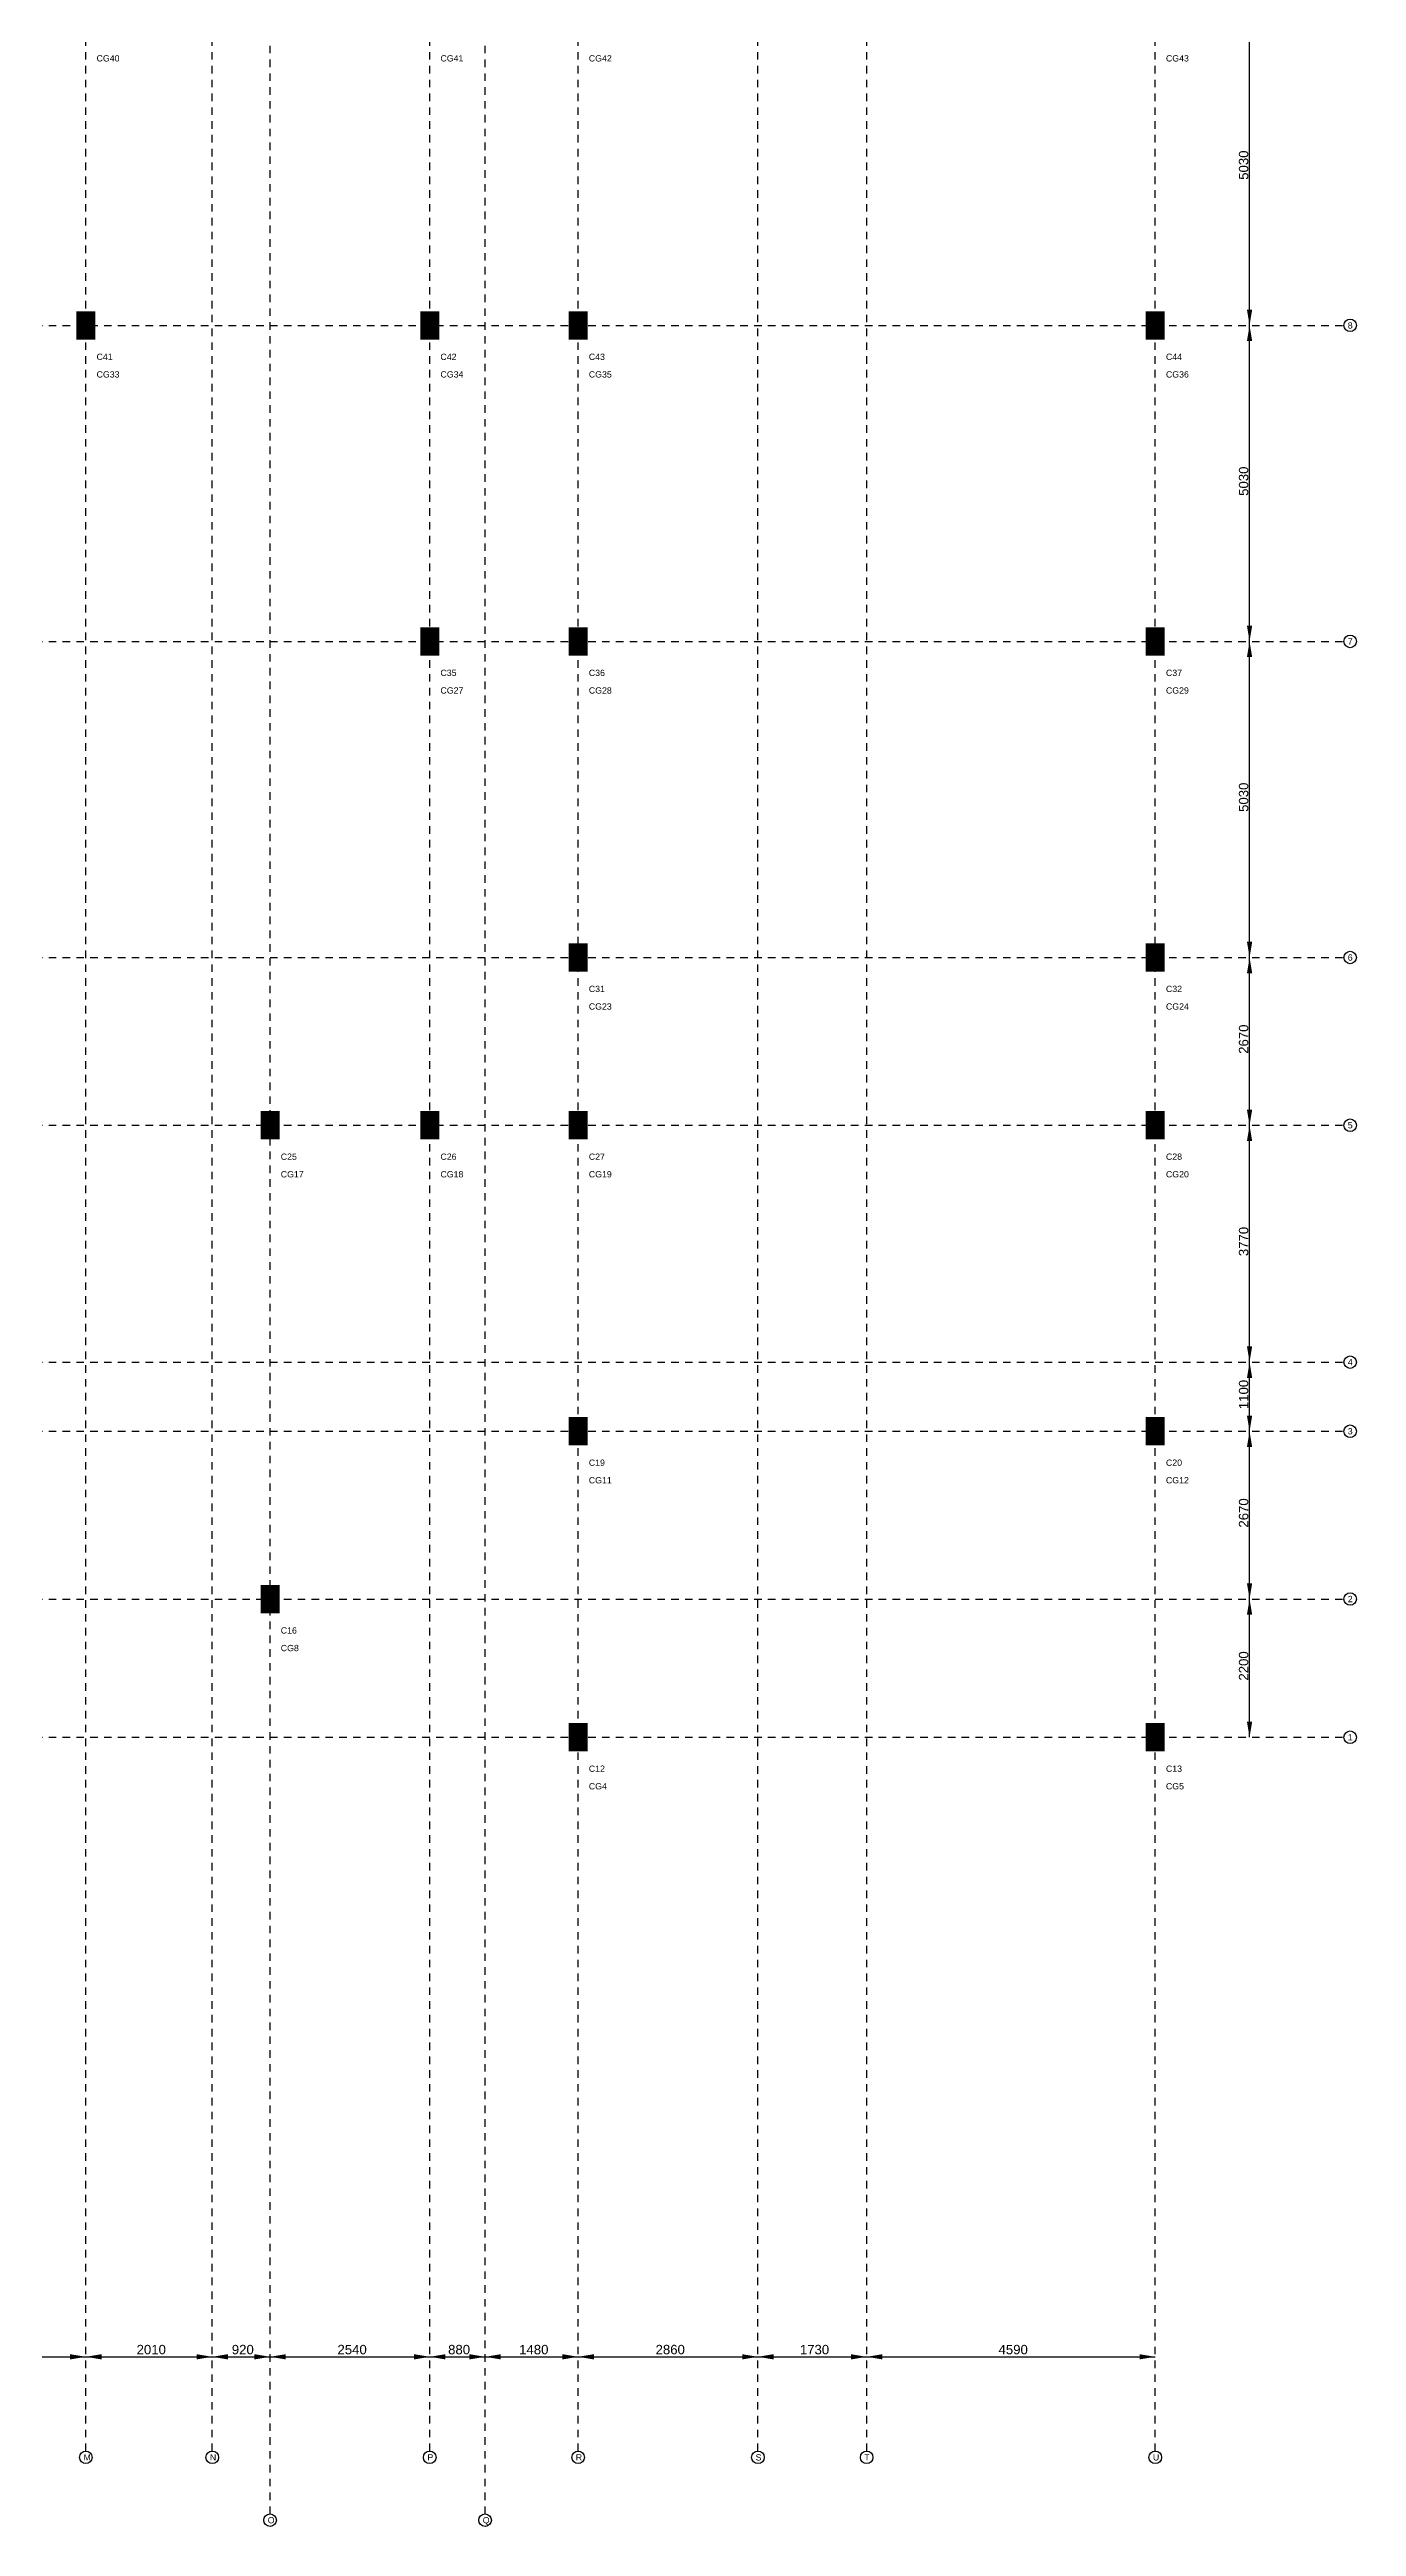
# Model space of a CAD drawing. Extents: x 28 to 264, y -211 to 74.
# Drawn here: x 47.97 to 68.76, y -4.95 to 34.47 of the extents above; entities that cross this region are included whole.
import ezdxf

# ---------------------------------------------------------------- set-up
doc = ezdxf.new("R2010")
doc.units = 0
doc.linetypes.add('ACAD_ISO02W100', pattern=[15, 12, -3])
for name, color, linetype in [('CenterLine', 253, 'CONTINUOUS'), ('Column_Group', 3, 'CONTINUOUS'), ('Column_Name', 4, 'CONTINUOUS'), ('Columns', 6, 'CONTINUOUS'), ('Grid_Dimension', 7, 'CONTINUOUS'), ('Gridname', 7, 'CONTINUOUS')]:
    doc.layers.add(name, color=color, linetype=linetype)
doc.styles.add('STRUDS_Arial', font='ARIAL.TTF', dxfattribs={"height": 0.04})
doc.styles.add('stylebar', font='ARIAL.TTF', dxfattribs={"height": 0.04})

msp = doc.modelspace()

# ---------------------------------------------------------------- linework, layer by layer
at = {"layer": 'Centerline', "linetype": 'ACAD_ISO02W100', "ltscale": 0.01}
for p, q in [((51.478, -4.75), (51.478, 59.38)), ((54.898, -4.75), (54.898, 59.38)), ((48.548, -3.75), (48.548, 58.38)), ((50.558, -3.75), (50.558, 58.38)), ((54.018, -3.75), (54.018, 58.38)), ((56.378, -3.75), (56.378, 58.38)), ((59.238, -3.75), (59.238, 58.38)), ((60.968, -3.75), (60.968, 58.38)), ((65.558, -3.75), (65.558, 58.38)), ((28.378, 30.08), (68.558, 30.08)), ((28.378, 25.05), (68.558, 25.05)), ((28.378, 20.02), (68.558, 20.02)), ((28.378, 17.35), (68.558, 17.35)), ((28.378, 13.58), (68.558, 13.58)), ((28.378, 12.48), (68.558, 12.48)), ((28.378, 9.81), (68.558, 9.81)), ((28.378, 7.61), (68.558, 7.61))]:
    msp.add_line(p, q, dxfattribs=at)
at = {"layer": 'Columns'}
for points in [[(48.398, 29.855), (48.398, 30.305), (48.698, 29.855), (48.698, 30.305)], [(53.868, 29.855), (53.868, 30.305), (54.168, 29.855), (54.168, 30.305)], [(56.228, 29.855), (56.228, 30.305), (56.528, 29.855), (56.528, 30.305)], [(65.408, 29.855), (65.408, 30.305), (65.708, 29.855), (65.708, 30.305)], [(53.868, 24.825), (53.868, 25.275), (54.168, 24.825), (54.168, 25.275)], [(56.228, 24.825), (56.228, 25.275), (56.528, 24.825), (56.528, 25.275)], [(65.408, 24.825), (65.408, 25.275), (65.708, 24.825), (65.708, 25.275)], [(56.228, 19.795), (56.228, 20.245), (56.528, 19.795), (56.528, 20.245)], [(65.408, 19.795), (65.408, 20.245), (65.708, 19.795), (65.708, 20.245)], [(51.328, 17.125), (51.328, 17.575), (51.628, 17.125), (51.628, 17.575)], [(53.868, 17.125), (53.868, 17.575), (54.168, 17.125), (54.168, 17.575)], [(56.228, 17.125), (56.228, 17.575), (56.528, 17.125), (56.528, 17.575)], [(65.408, 17.125), (65.408, 17.575), (65.708, 17.125), (65.708, 17.575)], [(56.228, 12.255), (56.228, 12.705), (56.528, 12.255), (56.528, 12.705)], [(65.408, 12.255), (65.408, 12.705), (65.708, 12.255), (65.708, 12.705)], [(51.328, 9.585), (51.328, 10.035), (51.628, 9.585), (51.628, 10.035)], [(56.228, 7.385), (56.228, 7.835), (56.528, 7.385), (56.528, 7.835)], [(65.408, 7.385), (65.408, 7.835), (65.708, 7.385), (65.708, 7.835)]]:
    msp.add_solid(points, dxfattribs=at)
at = {"layer": 'Grid_Dimension'}
for p, q in [((67.058, 30.08), (67.058, 35.11)), ((67.058, 25.05), (67.058, 30.08)), ((67.058, 20.02), (67.058, 25.05)), ((67.058, 17.35), (67.058, 20.02)), ((67.058, 13.58), (67.058, 17.35)), ((67.058, 12.48), (67.058, 13.58)), ((67.058, 9.81), (67.058, 12.48)), ((67.058, 7.61), (67.058, 9.81)), ((46.218, -2.25), (48.548, -2.25)), ((48.548, -2.25), (50.558, -2.25)), ((50.558, -2.25), (51.478, -2.25)), ((51.478, -2.25), (54.018, -2.25)), ((54.018, -2.25), (54.898, -2.25)), ((54.898, -2.25), (56.378, -2.25)), ((56.378, -2.25), (59.238, -2.25)), ((59.238, -2.25), (60.968, -2.25)), ((60.968, -2.25), (65.558, -2.25))]:
    msp.add_line(p, q, dxfattribs=at)
for points in [[(67.058, 30.08), (67.0164, 30.33), (67.058, 30.08), (67.0996, 30.33)], [(67.058, 30.08), (67.0164, 29.83), (67.058, 30.08), (67.0996, 29.83)], [(67.058, 25.05), (67.0164, 25.3), (67.058, 25.05), (67.0996, 25.3)], [(67.058, 25.05), (67.0164, 24.8), (67.058, 25.05), (67.0996, 24.8)], [(67.058, 20.02), (67.0164, 20.27), (67.058, 20.02), (67.0996, 20.27)], [(67.058, 20.02), (67.0164, 19.77), (67.058, 20.02), (67.0996, 19.77)], [(67.058, 17.35), (67.0164, 17.6), (67.058, 17.35), (67.0996, 17.6)], [(67.058, 17.35), (67.0164, 17.1), (67.058, 17.35), (67.0996, 17.1)], [(67.058, 13.58), (67.0164, 13.83), (67.058, 13.58), (67.0996, 13.83)], [(67.058, 13.58), (67.0164, 13.33), (67.058, 13.58), (67.0996, 13.33)], [(67.058, 12.48), (67.0164, 12.73), (67.058, 12.48), (67.0996, 12.73)], [(67.058, 12.48), (67.0164, 12.23), (67.058, 12.48), (67.0996, 12.23)], [(67.058, 9.81), (67.0164, 10.06), (67.058, 9.81), (67.0996, 10.06)], [(67.058, 9.81), (67.0164, 9.56), (67.058, 9.81), (67.0996, 9.56)], [(67.058, 7.61), (67.0164, 7.86), (67.058, 7.61), (67.0996, 7.86)], [(48.548, -2.25), (48.298, -2.2084), (48.548, -2.25), (48.298, -2.2916)], [(48.548, -2.25), (48.798, -2.2084), (48.548, -2.25), (48.798, -2.2916)], [(50.558, -2.25), (50.308, -2.2084), (50.558, -2.25), (50.308, -2.2916)], [(50.558, -2.25), (50.808, -2.2084), (50.558, -2.25), (50.808, -2.2916)], [(51.478, -2.25), (51.228, -2.2084), (51.478, -2.25), (51.228, -2.2916)], [(51.478, -2.25), (51.728, -2.2084), (51.478, -2.25), (51.728, -2.2916)], [(54.018, -2.25), (53.768, -2.2084), (54.018, -2.25), (53.768, -2.2916)], [(54.018, -2.25), (54.268, -2.2084), (54.018, -2.25), (54.268, -2.2916)], [(54.898, -2.25), (54.648, -2.2084), (54.898, -2.25), (54.648, -2.2916)], [(54.898, -2.25), (55.148, -2.2084), (54.898, -2.25), (55.148, -2.2916)], [(56.378, -2.25), (56.128, -2.2084), (56.378, -2.25), (56.128, -2.2916)], [(56.378, -2.25), (56.628, -2.2084), (56.378, -2.25), (56.628, -2.2916)], [(59.238, -2.25), (58.988, -2.2084), (59.238, -2.25), (58.988, -2.2916)], [(59.238, -2.25), (59.488, -2.2084), (59.238, -2.25), (59.488, -2.2916)], [(60.968, -2.25), (60.718, -2.2084), (60.968, -2.25), (60.718, -2.2916)], [(60.968, -2.25), (61.218, -2.2084), (60.968, -2.25), (61.218, -2.2916)], [(65.558, -2.25), (65.308, -2.2084), (65.558, -2.25), (65.308, -2.2916)]]:
    msp.add_solid(points, dxfattribs=at)
at = {"layer": 'Gridname'}
for centre in [(68.658, 30.08), (68.658, 25.05), (68.658, 20.02), (68.658, 17.35), (68.658, 13.58), (68.658, 12.48), (68.658, 9.81), (68.658, 7.61), (48.548, -3.85), (50.558, -3.85), (54.018, -3.85), (56.378, -3.85), (59.238, -3.85), (60.968, -3.85), (65.558, -3.85), (51.478, -4.85), (54.898, -4.85)]:
    msp.add_circle(centre, 0.1, dxfattribs=at)

# ---------------------------------------------------------------- texts
at = {"layer": 'Column_Group', "style": 'STRUDS_Arial'}
for s, p in [('CG40', (48.718, 34.28)), ('CG41', (54.188, 34.28)), ('CG42', (56.548, 34.28)), ('CG43', (65.728, 34.28)), ('CG33', (48.718, 29.25)), ('CG34', (54.188, 29.25)), ('CG35', (56.548, 29.25)), ('CG36', (65.728, 29.25)), ('CG27', (54.188, 24.22)), ('CG28', (56.548, 24.22)), ('CG29', (65.728, 24.22)), ('CG23', (56.548, 19.19)), ('CG24', (65.728, 19.19)), ('CG17', (51.648, 16.52)), ('CG18', (54.188, 16.52)), ('CG19', (56.548, 16.52)), ('CG20', (65.728, 16.52)), ('CG11', (56.548, 11.65)), ('CG12', (65.728, 11.65)), ('CG8', (51.648, 8.98)), ('CG4', (56.548, 6.78)), ('CG5', (65.728, 6.78))]:
    msp.add_text(s, height=0.1, dxfattribs=at).set_placement(p)
at = {"layer": 'Column_Name', "style": 'STRUDS_Arial'}
for s, p in [('C41', (48.718, 29.53)), ('C42', (54.188, 29.53)), ('C43', (56.548, 29.53)), ('C44', (65.728, 29.53)), ('C35', (54.188, 24.5)), ('C36', (56.548, 24.5)), ('C37', (65.728, 24.5)), ('C31', (56.548, 19.47)), ('C32', (65.728, 19.47)), ('C25', (51.648, 16.8)), ('C26', (54.188, 16.8)), ('C27', (56.548, 16.8)), ('C28', (65.728, 16.8)), ('C19', (56.548, 11.93)), ('C20', (65.728, 11.93)), ('C16', (51.648, 9.26)), ('C12', (56.548, 7.06)), ('C13', (65.728, 7.06))]:
    msp.add_text(s, height=0.1, dxfattribs=at).set_placement(p)
at = {"layer": 'Grid_Dimension', "style": 'stylebar'}
for s, p in [('5030', (67.038, 32.397)), ('5030', (67.038, 27.367)), ('5030', (67.038, 22.337)), ('2670', (67.038, 18.487)), ('3770', (67.038, 15.267)), ('1100', (67.038, 12.832)), ('2670', (67.038, 10.947)), ('2200', (67.038, 8.512))]:
    msp.add_text(s, height=0.15, rotation=90, dxfattribs=at).set_placement(p)
for s, p in [('2010', (49.355, -2.21)), ('920', (50.8695, -2.21)), ('2540', (52.55, -2.21)), ('880', (54.3095, -2.21)), ('1480', (55.44, -2.21)), ('2860', (57.61, -2.21)), ('1730', (59.905, -2.21)), ('4590', (63.065, -2.21))]:
    msp.add_text(s, height=0.15, dxfattribs=at).set_placement(p)
at = {"layer": 'GridName', "style": 'STRUDS_Arial'}
for s, p in [('8', (68.6205, 30.03)), ('7', (68.6205, 25)), ('6', (68.6205, 19.97)), ('5', (68.6205, 17.3)), ('4', (68.6205, 13.53)), ('3', (68.6205, 12.43)), ('2', (68.6205, 9.76)), ('1', (68.6205, 7.56)), ('M', (48.5105, -3.9)), ('N', (50.5205, -3.9)), ('P', (53.9805, -3.9)), ('R', (56.3405, -3.9)), ('S', (59.2005, -3.9)), ('T', (60.9305, -3.9)), ('U', (65.5205, -3.9)), ('O', (51.4405, -4.9)), ('Q', (54.8605, -4.9))]:
    msp.add_text(s, height=0.1, dxfattribs=at).set_placement(p)

doc.saveas('drawing.dxf')
